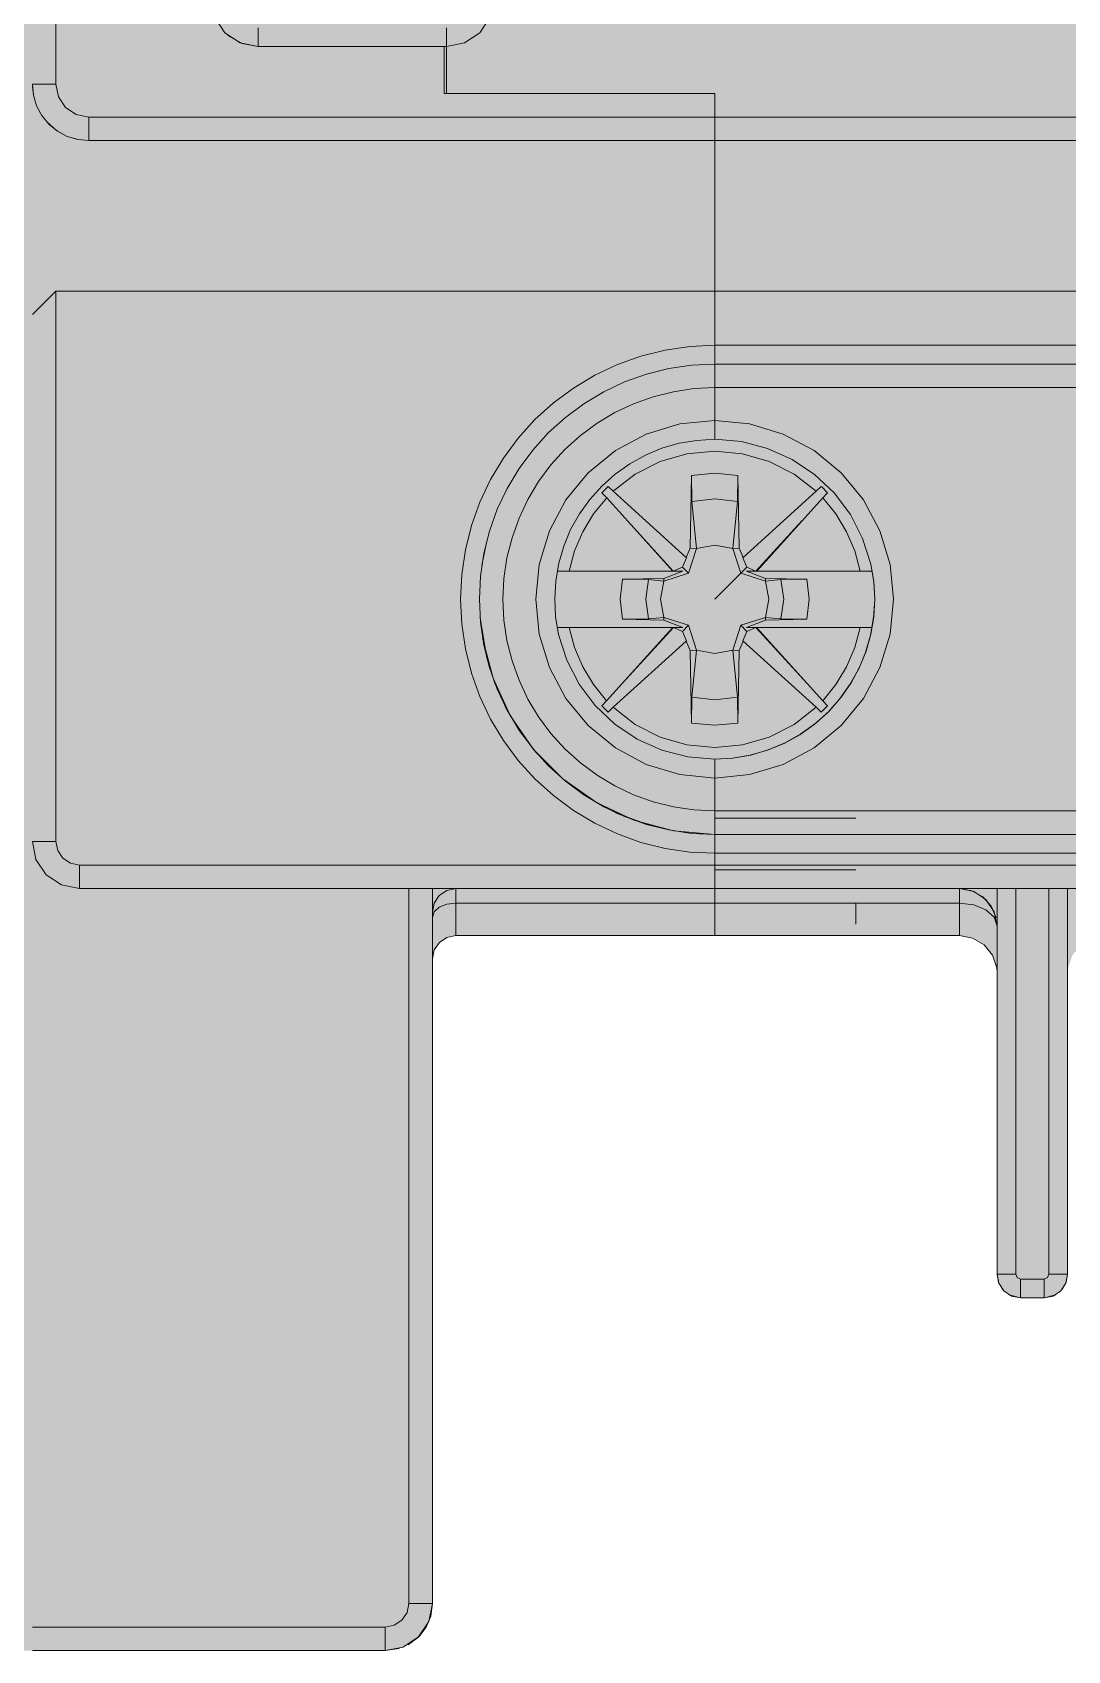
# Model space of a CAD drawing. Header units: millimetres. Extents: x 0 to 418, y -44 to 411.
# Drawn here: x 215.85 to 237.85, y 135.25 to 169.65 of the extents above; entities that cross this region are included whole.
import ezdxf
from ezdxf.enums import TextEntityAlignment as Align

# ---------------------------------------------------------------- set-up
doc = ezdxf.new("R2010")
doc.units = ezdxf.units.MM
for name, color, linetype, lineweight, true_color in [('BODY', 7, 'Continuous', 5, 0xf0f1eb), ('DETAILS', 7, 'Continuous', 5, 0x2f373d), ('MARKING', 7, 'Continuous', 5, 0x2f373d), ('TERMINALS', 7, 'Continuous', 5, 0xa4adb6), ('TEST', 7, 'Continuous', 5, 0xf49226)]:
    doc.layers.add(name, color=color, linetype=linetype, lineweight=lineweight, true_color=true_color)
doc.layers.add('PARAMETERS', color=7, linetype='Continuous', plot=False)
doc.styles.add('BLOCK_ARIAL', font='arial.ttf')

# ---------------------------------------------------------------- blocks, each defined once
blk = doc.blocks.new('DA_3P_103_5')
at = {"layer": 'BODY', "true_color": 0xf0f1eb}
blk.add_hatch(color=7, dxfattribs=at).paths.add_polyline_path([(0.75, 13.45), (0.75, 15.575), (0.64, 15.7), (0.53, 15.82), (0.45, 16.14), (0.45, 16.145), (0.45, 16.15), (0.45, 16.57), (0.45, 16.575), (0.45, 16.734), (0.44, 16.74), (0.392, 16.815), (0.33, 16.88), (0.323, 16.894), (0.304, 16.916), (0.3, 16.92), (0.279, 16.971), (0.257, 17.023), (0.225, 17.07), (0.216, 17.117), (0.212, 17.124), (0.204, 17.14), (0.199, 17.171), (0.211, 17.141), (0.15, 17.45), (0.15, 28.75), (0.15, 33.54), (0.15, 33.55), (0.15, 35.05), (0.15, 39.29), (0.15, 39.43), (0.15, 39.44), (0.15, 39.49), (0.15, 43.2), (0.15, 43.44), (0.15, 44.12), (0.15, 44.125), (0.15, 46.35), (0.15, 48.58), (0.15, 49.26), (0.15, 49.44), (0.15, 49.5), (0.15, 52.81), (0.15, 52.82), (0.15, 53.26), (0.15, 74.65), (0.15, 76.15), (0.15, 76.19), (0.15, 80.95), (0.15, 92.25), (0.225, 92.635), (0.335, 92.795), (0.44, 92.96), (0.45, 92.966), (0.45, 93.125), (0.45, 93.13), (0.45, 93.55), (0.45, 93.555), (0.45, 93.56), (0.46, 93.605), (0.505, 93.82), (0.655, 94.045), (0.658, 94.047), (0.66, 94.05), (0.88, 94.2), (1.15, 94.25), (9.05, 94.25), (17.05, 94.25), (17.32, 94.2), (17.54, 94.05), (17.542, 94.047), (17.545, 94.045), (17.58, 93.992), (17.7, 93.82), (17.75, 93.56), (17.75, 93.555), (17.75, 93.55), (17.75, 93.13), (17.75, 93.125), (17.75, 92.966), (17.76, 92.96), (17.865, 92.795), (17.975, 92.635), (18.05, 92.25), (18.125, 92.635), (18.235, 92.795), (18.34, 92.96), (18.35, 92.966), (18.35, 93.125), (18.35, 93.13), (18.35, 93.55), (18.35, 93.555), (18.35, 93.56), (18.36, 93.605), (18.405, 93.82), (18.555, 94.045), (18.558, 94.047), (18.56, 94.05), (18.78, 94.2), (19.05, 94.25), (26.95, 94.25), (34.95, 94.25), (35.22, 94.2), (35.44, 94.05), (35.442, 94.047), (35.445, 94.045), (35.48, 93.992), (35.6, 93.82), (35.65, 93.56), (35.65, 93.555), (35.65, 93.55), (35.65, 93.13), (35.65, 93.125), (35.65, 92.966), (35.66, 92.96), (35.765, 92.795), (35.875, 92.635), (35.95, 92.25), (36.025, 92.635), (36.135, 92.795), (36.24, 92.96), (36.25, 92.966), (36.25, 93.125), (36.25, 93.13), (36.25, 93.55), (36.25, 93.555), (36.25, 93.56), (36.26, 93.605), (36.305, 93.82), (36.455, 94.045), (36.458, 94.047), (36.46, 94.05), (36.68, 94.2), (36.95, 94.25), (44.85, 94.25), (52.85, 94.25), (53.12, 94.2), (53.34, 94.05), (53.342, 94.047), (53.345, 94.045), (53.38, 93.992), (53.5, 93.82), (53.55, 93.56), (53.55, 93.555), (53.55, 93.55), (53.55, 93.13), (53.55, 93.125), (53.55, 92.966), (53.56, 92.96), (53.665, 92.795), (53.775, 92.635), (53.85, 92.25), (53.925, 92.635), (54.035, 92.795), (54.14, 92.96), (54.15, 92.966), (54.15, 93.125), (54.15, 93.13), (54.15, 93.55), (54.15, 93.555), (54.15, 93.56), (54.16, 93.605), (54.205, 93.82), (54.355, 94.045), (54.358, 94.047), (54.36, 94.05), (54.58, 94.2), (54.85, 94.25), (65.25, 94.25), (81.85, 94.25), (95.35, 94.25), (102.35, 94.25), (102.605, 94.2), (102.735, 94.12), (102.82, 94.07), (102.823, 94.066), (102.825, 94.065), (102.98, 93.86), (103.05, 93.61), (103.05, 93.55), (103.05, 93.13), (103.05, 93.125), (103.05, 92.966), (103.06, 92.96), (103.192, 92.753), (103.234, 92.691), (103.275, 92.63), (103.279, 92.609), (103.295, 92.58), (103.35, 92.25), (103.35, 91.055), (103.35, 91.05), (103.35, 91), (103.35, 90.995), (103.35, 90.845), (103.35, 90.84), (103.35, 90.35), (103.35, 85.28), (103.35, 85.18), (103.35, 85.11), (103.35, 83.51), (103.35, 81.99), (103.35, 81.82), (103.35, 81.815), (103.35, 81.75), (103.35, 81.05), (103.35, 80.8), (103.35, 80.77), (103.35, 80.765), (103.35, 80.69), (103.35, 80.665), (103.35, 80.66), (103.35, 80.62), (103.35, 80.615), (103.35, 80.365), (103.35, 80.36), (103.35, 80.28), (103.35, 80.27), (103.35, 80.25), (103.35, 80.22), (103.35, 80.14), (103.35, 80.135), (103.35, 79.81), (103.35, 78.905), (103.35, 78.9), (103.35, 78.75), (103.35, 78.35), (103.35, 76.19), (103.35, 76.185), (103.35, 76.155), (103.35, 76.15), (103.35, 72.85), (103.35, 72.25), (103.35, 72.245), (103.35, 69.85), (103.35, 68.79), (103.35, 68.465), (103.35, 68.46), (103.35, 68.38), (103.35, 68.35), (103.35, 40.11), (103.35, 40.105), (103.35, 39.18), (103.35, 38.85), (103.35, 38.41), (103.35, 37.35), (103.35, 34.36), (103.35, 34.355), (103.35, 34.35), (103.35, 33.925), (103.35, 33.92), (103.35, 33.55), (103.35, 33.545), (103.35, 33.54), (103.35, 33.51), (103.35, 32.72), (103.35, 31.35), (103.35, 30.95), (103.35, 30.8), (103.35, 30.795), (103.35, 29.89), (103.35, 29.45), (103.35, 29.43), (103.35, 29.085), (103.35, 29.08), (103.35, 29.01), (103.35, 28.9), (103.35, 28.65), (103.35, 27.95), (103.35, 26.19), (103.35, 19.35), (103.35, 18.855), (103.35, 18.85), (103.35, 18.705), (103.35, 18.7), (103.35, 18.65), (103.35, 18.645), (103.35, 17.45), (103.35, 16.55), (103.35, 8.25), (103.31, 8.06), (103.205, 7.895), (103.04, 7.79), (102.85, 7.75), (101.85, 7.75), (101.67, 7.78), (101.51, 7.88), (101.503, 7.89), (101.495, 7.895), (101.442, 7.979), (101.4, 8.035), (101.397, 8.05), (101.39, 8.06), (101.35, 8.25), (101.35, 14.39), (101.195, 14.245), (101.01, 14.14), (100.81, 14.07), (100.6, 14.05), (91.1, 14.05), (90.715, 14.125), (90.485, 14.28), (90.39, 14.34), (90.312, 14.463), (90.175, 14.665), (90.1, 15.05), (90.1, 15.441), (89.87, 15.4), (89.63, 15.25), (89.45, 15.03), (89.36, 14.76), (89.35, 14.67), (89.35, 14.65), (89.35, 9.75), (89.35, 9.745), (89.35, 8.25), (89.32, 8.08), (89.311, 8.065), (89.311, 8.065), (89.31, 8.06), (89.205, 7.895), (89.068, 7.808), (89.04, 7.79), (88.85, 7.75), (88.35, 7.75), (88.16, 7.79), (88.132, 7.808), (87.995, 7.895), (87.89, 8.06), (87.889, 8.065), (87.88, 8.08), (87.85, 8.25), (87.85, 14.65), (87.85, 14.655), (87.85, 14.67), (87.84, 14.76), (87.75, 15.03), (87.57, 15.25), (87.33, 15.4), (87.05, 15.45), (81.85, 15.45), (76.65, 15.45), (76.37, 15.4), (76.13, 15.25), (75.95, 15.03), (75.86, 14.76), (75.85, 14.67), (75.85, 14.65), (75.85, 9.75), (75.85, 9.745), (75.85, 8.25), (75.82, 8.08), (75.811, 8.065), (75.811, 8.065), (75.81, 8.06), (75.705, 7.895), (75.568, 7.808), (75.54, 7.79), (75.35, 7.75), (74.85, 7.75), (74.66, 7.79), (74.632, 7.808), (74.495, 7.895), (74.39, 8.06), (74.389, 8.065), (74.38, 8.08), (74.35, 8.25), (74.35, 14.65), (74.35, 14.655), (74.35, 14.67), (74.34, 14.76), (74.25, 15.03), (74.07, 15.25), (73.83, 15.4), (73.55, 15.45), (68.35, 15.45), (62.85, 15.45), (62.66, 15.41), (62.5, 15.305), (62.445, 15.225), (62.39, 15.14), (62.35, 14.95), (62.35, 6.38), (62.35, 5.25), (62.35, 2.75), (62.35, 2.745), (62.35, 1.25), (62.32, 0.98), (62.279, 0.886), (62.275, 0.865), (62.261, 0.845), (62.22, 0.75), (62.091, 0.589), (62.06, 0.54), (61.987, 0.493), (61.853, 0.408), (61.73, 0.325), (61.35, 0.25), (53.85, 0.25), (50.255, 0.25), (50.25, 0.25), (50.195, 0.25), (50.19, 0.25), (50.02, 0.25), (49.455, 0.25), (49.45, 0.25), (48.955, 0.25), (48.95, 0.25), (48.39, 0.25), (48.215, 0.25), (48.21, 0.25), (48.155, 0.25), (48.15, 0.25), (46.145, 0.25), (46.14, 0.25), (46.085, 0.25), (46.08, 0.25), (45.91, 0.25), (45.345, 0.25), (45.34, 0.25), (44.845, 0.25), (44.84, 0.25), (44.28, 0.25), (44.105, 0.25), (44.1, 0.25), (44.045, 0.25), (44.04, 0.25), (41.98, 0.25), (41.92, 0.25), (41.745, 0.25), (41.74, 0.25), (41.18, 0.25), (40.68, 0.25), (40.115, 0.25), (40.11, 0.25), (39.94, 0.25), (39.88, 0.25), (32.38, 0.25), (32.32, 0.25), (32.145, 0.25), (32.14, 0.25), (31.58, 0.25), (31.08, 0.25), (30.515, 0.25), (30.51, 0.25), (30.34, 0.25), (30.28, 0.25), (28.215, 0.25), (28.21, 0.25), (28.15, 0.25), (27.98, 0.25), (27.415, 0.25), (27.41, 0.25), (26.915, 0.25), (26.91, 0.25), (26.35, 0.25), (26.175, 0.25), (26.17, 0.25), (26.115, 0.25), (26.11, 0.25), (24.105, 0.25), (24.1, 0.25), (24.045, 0.25), (24.04, 0.25), (23.87, 0.25), (23.305, 0.25), (23.3, 0.25), (22.805, 0.25), (22.8, 0.25), (22.24, 0.25), (22.065, 0.25), (22.06, 0.25), (22.005, 0.25), (22, 0.25), (20.79, 0.25), (15.71, 0.25), (15.705, 0.25), (14.5, 0.25), (14.495, 0.25), (14.435, 0.25), (14.43, 0.25), (14.26, 0.25), (13.7, 0.25), (13.695, 0.25), (13.2, 0.25), (13.195, 0.25), (12.63, 0.25), (12.46, 0.25), (12.455, 0.25), (12.4, 0.25), (12.395, 0.25), (10.39, 0.25), (10.385, 0.25), (10.33, 0.25), (10.325, 0.25), (10.15, 0.25), (9.59, 0.25), (9.585, 0.25), (9.09, 0.25), (9.085, 0.25), (8.52, 0.25), (8.35, 0.25), (8.345, 0.25), (8.29, 0.25), (8.285, 0.25), (6.22, 0.25), (6.16, 0.25), (5.99, 0.25), (5.985, 0.25), (5.42, 0.25), (1.45, 0.25), (1.065, 0.325), (0.905, 0.435), (0.74, 0.54), (0.608, 0.747), (0.525, 0.87), (0.45, 1.25), (0.45, 13.45)])
at = {"layer": 'TERMINALS', "true_color": 0xa4adb6}
blk.add_hatch(color=253, dxfattribs=at).paths.add_polyline_path([(73.691, 21.807), (73.67, 21.677), (73.646, 21.546), (73.619, 21.417), (73.588, 21.288), (73.554, 21.16), (73.517, 21.032), (73.477, 20.906), (73.434, 20.781), (73.388, 20.656), (73.339, 20.533), (73.287, 20.411), (73.231, 20.291), (73.173, 20.172), (73.112, 20.054), (73.048, 19.938), (72.982, 19.824), (72.912, 19.711), (72.84, 19.6), (72.765, 19.49), (72.687, 19.383), (72.607, 19.278), (72.524, 19.174), (72.439, 19.073), (72.351, 18.973), (72.261, 18.876), (72.168, 18.781), (72.073, 18.689), (71.976, 18.599), (71.877, 18.511), (71.776, 18.426), (71.672, 18.343), (71.567, 18.262), (71.459, 18.185), (71.35, 18.11), (71.239, 18.038), (71.126, 17.968), (71.011, 17.901), (70.895, 17.837), (70.778, 17.776), (70.659, 17.718), (70.538, 17.663), (70.416, 17.611), (70.293, 17.562), (70.169, 17.515), (70.044, 17.472), (69.917, 17.432), (69.79, 17.395), (69.662, 17.362), (69.533, 17.331), (69.403, 17.304), (69.273, 17.279), (69.142, 17.258), (69.011, 17.24), (68.879, 17.226), (68.747, 17.214), (68.615, 17.206), (68.482, 17.201), (68.35, 17.2), (68.217, 17.201), (68.085, 17.206), (67.953, 17.214), (67.82, 17.226), (67.689, 17.24), (67.557, 17.258), (67.427, 17.279), (67.296, 17.304), (67.167, 17.331), (67.038, 17.362), (66.91, 17.395), (66.782, 17.432), (66.656, 17.472), (66.531, 17.515), (66.406, 17.562), (66.283, 17.611), (66.161, 17.663), (66.041, 17.718), (65.922, 17.776), (65.804, 17.837), (65.688, 17.901), (65.574, 17.968), (65.461, 18.038), (65.35, 18.11), (65.24, 18.185), (65.133, 18.262), (65.028, 18.343), (64.924, 18.426), (64.823, 18.511), (64.723, 18.599), (64.626, 18.689), (64.531, 18.781), (64.439, 18.876), (64.349, 18.973), (64.261, 19.073), (64.176, 19.174), (64.093, 19.278), (64.012, 19.383), (63.935, 19.49), (63.86, 19.6), (63.788, 19.711), (63.718, 19.824), (63.651, 19.938), (63.587, 20.054), (63.526, 20.172), (63.468, 20.291), (63.413, 20.411), (63.361, 20.533), (63.312, 20.656), (63.265, 20.781), (63.222, 20.906), (63.182, 21.032), (63.145, 21.16), (63.112, 21.288), (63.081, 21.417), (63.054, 21.546), (63.029, 21.677), (63.008, 21.807), (62.99, 21.939), (62.976, 22.07), (62.964, 22.203), (62.956, 22.335), (62.951, 22.467), (62.95, 22.6), (62.951, 22.732), (62.956, 22.865), (62.964, 22.997), (62.976, 23.129), (62.99, 23.261), (63.008, 23.392), (63.029, 23.523), (63.054, 23.653), (63.081, 23.783), (63.112, 23.912), (63.145, 24.04), (63.182, 24.167), (63.222, 24.294), (63.265, 24.419), (63.312, 24.543), (63.361, 24.666), (63.413, 24.788), (63.468, 24.909), (63.526, 25.028), (63.587, 25.145), (63.651, 25.261), (63.718, 25.376), (63.788, 25.489), (63.86, 25.6), (63.935, 25.709), (64.012, 25.817), (64.093, 25.922), (64.176, 26.025), (64.261, 26.127), (64.349, 26.226), (64.439, 26.323), (64.531, 26.418), (64.626, 26.511), (64.723, 26.601), (64.823, 26.689), (64.924, 26.774), (65.028, 26.857), (65.133, 26.937), (65.24, 27.015), (65.35, 27.09), (65.461, 27.162), (65.574, 27.232), (65.688, 27.298), (65.804, 27.362), (65.922, 27.423), (66.041, 27.481), (66.161, 27.537), (66.283, 27.589), (66.406, 27.638), (66.531, 27.684), (66.656, 27.727), (66.782, 27.767), (66.91, 27.804), (67.038, 27.838), (67.167, 27.869), (67.296, 27.896), (67.427, 27.92), (67.557, 27.941), (67.689, 27.959), (67.82, 27.974), (67.953, 27.985), (68.085, 27.993), (68.217, 27.998), (68.35, 28), (68.482, 27.998), (68.615, 27.993), (68.747, 27.985), (68.879, 27.974), (69.011, 27.959), (69.142, 27.941), (69.273, 27.92), (69.403, 27.896), (69.533, 27.869), (69.662, 27.838), (69.79, 27.804), (69.917, 27.767), (70.044, 27.727), (70.169, 27.684), (70.293, 27.638), (70.416, 27.589), (70.538, 27.537), (70.659, 27.481), (70.778, 27.423), (70.895, 27.362), (71.011, 27.298), (71.126, 27.232), (71.239, 27.162), (71.35, 27.09), (71.459, 27.015), (71.567, 26.937), (71.672, 26.857), (71.776, 26.774), (71.877, 26.689), (71.976, 26.601), (72.073, 26.511), (72.168, 26.418), (72.261, 26.323), (72.351, 26.226), (72.439, 26.127), (72.524, 26.025), (72.607, 25.922), (72.687, 25.817), (72.765, 25.709), (72.84, 25.6), (72.912, 25.489), (72.982, 25.376), (73.048, 25.261), (73.112, 25.145), (73.173, 25.028), (73.231, 24.909), (73.287, 24.788), (73.339, 24.666), (73.388, 24.543), (73.434, 24.419), (73.477, 24.294), (73.517, 24.167), (73.554, 24.04), (73.588, 23.912), (73.619, 23.783), (73.646, 23.653), (73.67, 23.523), (73.691, 23.392), (73.709, 23.261), (73.724, 23.129), (73.735, 22.997), (73.743, 22.865), (73.748, 22.732), (73.75, 22.6), (73.748, 22.467), (73.743, 22.335), (73.735, 22.203), (73.724, 22.07), (73.709, 21.939)])
at = {"layer": 'TEST', "true_color": 0xf49226}
blk.add_hatch(color=30, dxfattribs=at).paths.add_polyline_path([(58.286, 34.421), (58.265, 34.425), (58.185, 34.48), (57.945, 34.645), (57.725, 34.965), (57.65, 35.35), (57.65, 39.35), (57.725, 39.735), (57.945, 40.055), (58.265, 40.275), (58.65, 40.35), (62.6, 40.35), (62.6, 41.35), (62.65, 41.35), (62.65, 40.35), (63.035, 40.275), (63.355, 40.055), (63.575, 39.735), (63.65, 39.35), (63.65, 35.35), (63.575, 34.965), (63.355, 34.645), (63.035, 34.425), (62.65, 34.35), (62.65, 33.35), (62.6, 33.35), (62.6, 34.35), (58.65, 34.35), (58.305, 34.41)])
at = {"layer": 'DETAILS', "color": 250, "linetype": 'ByBlock', "lineweight": 5, "true_color": 0x2f373d}
for p, q in [((54.35, 33.55), (54.35, 76.15)), ((58.65, 34.75), (58.65, 34.35)), ((62.65, 34.35), (62.65, 34.75)), ((62.65, 34.35), (58.65, 34.35)), ((62.65, 34.35), (58.65, 34.35)), ((62.6, 33.35), (62.6, 34.35)), ((62.65, 33.35), (62.65, 34.35)), ((53.85, 33.55), (54.35, 33.55)), ((62.6, 33.35), (68.35, 33.35)), ((62.65, 33.35), (68.35, 33.35)), ((68.35, 32.85), (68.35, 33.35)), ((68.35, 32.85), (68.35, 33.35)), ((68.35, 32.85), (55.05, 32.85)), ((55.05, 32.85), (55.05, 32.35)), ((68.35, 32.85), (68.35, 32.35)), ((68.35, 32.85), (68.35, 32.35)), ((81.85, 32.85), (68.35, 32.85)), ((54.57, 32.45), (54.57, 32.45)), ((54.57, 32.45), (54.57, 32.45)), ((55.05, 32.35), (68.35, 32.35)), ((68.35, 32.35), (55.05, 32.35)), ((55.05, 32.35), (55.05, 32.35)), ((55.05, 32.35), (55.05, 32.35)), ((68.35, 32.35), (68.35, 32.35)), ((68.35, 32.35), (68.35, 29.15)), ((81.85, 32.35), (68.35, 32.35)), ((68.35, 32.35), (81.85, 32.35)), ((68.35, 32.35), (68.35, 32.35)), ((68.35, 32.35), (68.35, 29.15)), ((54.35, 29.15), (53.85, 28.65)), ((68.35, 29.15), (54.35, 29.15)), ((54.35, 29.15), (54.35, 17.45)), ((68.35, 28), (68.35, 29.15)), ((68.35, 29.15), (68.35, 28)), ((81.85, 29.15), (68.35, 29.15)), ((81.85, 28), (68.35, 28)), ((68.35, 27.6), (68.35, 27.1)), ((68.35, 27.6), (68.35, 27.1)), ((81.85, 27.6), (68.35, 27.6)), ((68.35, 26.4), (68.35, 27.1)), ((68.35, 27.1), (68.35, 26.4)), ((81.85, 27.1), (68.35, 27.1)), ((67.857, 25.232), (67.83, 23.686)), ((68.87, 23.686), (68.843, 25.232)), ((67.742, 23.49), (66.194, 24.896)), ((70.507, 24.895), (68.958, 23.49)), ((66.565, 24.192), (67.47, 23.198)), ((70.202, 24.266), (69.227, 23.199)), ((67.667, 23.283), (67.752, 23.482)), ((67.83, 23.686), (67.742, 23.49)), ((67.962, 23.68), (67.83, 23.686)), ((68.738, 23.68), (68.87, 23.686)), ((68.958, 23.49), (68.87, 23.686)), ((69.033, 23.283), (68.948, 23.482)), ((67.469, 23.2), (65.003, 23.2)), ((67.458, 23.2), (65.257, 23.2)), ((67.268, 23.043), (67.675, 23.2)), ((67.459, 23.211), (67.465, 23.2)), ((67.47, 23.198), (67.667, 23.283)), ((67.603, 23.2), (67.537, 23.2)), ((67.796, 23.153), (67.667, 23.283)), ((68.903, 23.153), (68.35, 22.6)), ((68.903, 23.153), (69.033, 23.283)), ((69.079, 23.2), (69.025, 23.2)), ((69.025, 23.2), (69.431, 23.043)), ((69.227, 23.199), (69.033, 23.283)), ((69.176, 23.2), (69.128, 23.2)), ((71.696, 23.2), (69.228, 23.2)), ((69.241, 23.211), (69.235, 23.2)), ((71.442, 23.2), (69.242, 23.2)), ((66.388, 23.024), (67.268, 23.043)), ((67.269, 22.988), (67.268, 23.043)), ((69.431, 23.043), (69.43, 22.988)), ((69.431, 23.043), (70.311, 23.024)), ((67.268, 22.156), (66.388, 22.175)), ((67.269, 22.212), (67.268, 22.156)), ((67.675, 22), (67.268, 22.156)), ((67.796, 22.046), (67.667, 21.917)), ((68.903, 22.046), (69.033, 21.917)), ((69.431, 22.156), (69.025, 22)), ((69.43, 22.212), (69.431, 22.156)), ((70.311, 22.175), (69.431, 22.156)), ((65.003, 22), (65.257, 22)), ((65.257, 22), (67.452, 21.996)), ((65.259, 22), (67.471, 22)), ((66.193, 20.304), (67.742, 21.71)), ((67.472, 22.001), (66.454, 20.886)), ((67.465, 22), (67.459, 21.989)), ((67.667, 21.917), (67.472, 22.001)), ((67.524, 22), (67.571, 22)), ((67.622, 22), (67.675, 22)), ((67.752, 21.717), (67.667, 21.917)), ((67.742, 21.71), (67.83, 21.514)), ((68.87, 21.514), (68.958, 21.71)), ((68.948, 21.717), (69.033, 21.917)), ((68.958, 21.71), (70.507, 20.304)), ((69.025, 22), (69.077, 22)), ((69.033, 21.917), (69.227, 22.001)), ((69.128, 22), (69.176, 22)), ((69.227, 22.001), (70.245, 20.886)), ((69.228, 22), (71.44, 22)), ((69.235, 22), (69.241, 21.989)), ((69.248, 21.996), (71.442, 22)), ((71.442, 22), (71.696, 22)), ((67.962, 21.519), (67.83, 21.514)), ((67.83, 21.514), (67.857, 19.968)), ((68.738, 21.519), (68.87, 21.514)), ((68.843, 19.968), (68.87, 21.514)), ((68.35, 18.8), (68.35, 18.1)), ((68.35, 18.8), (68.35, 18.1)), ((66.512, 17.95), (66.512, 17.95)), ((66.512, 17.95), (66.512, 17.95)), ((68.35, 18.1), (68.35, 17.6)), ((68.35, 18.1), (81.85, 18.1)), ((68.35, 18.1), (68.35, 17.6)), ((68.35, 17.6), (81.85, 17.6)), ((81.85, 17.6), (68.35, 17.6)), ((53.85, 17.45), (54.35, 17.45)), ((68.35, 16.95), (54.85, 16.95)), ((54.85, 16.95), (54.85, 16.45)), ((68.35, 16.95), (68.35, 17.2)), ((68.35, 17.2), (68.35, 16.95)), ((68.35, 17.2), (81.85, 17.2)), ((68.35, 16.95), (68.35, 16.45)), ((68.35, 16.95), (68.35, 16.45)), ((81.85, 16.95), (68.35, 16.95)), ((54.85, 16.45), (68.35, 16.45)), ((61.85, 1.25), (61.85, 16.45)), ((62.35, 1.25), (62.35, 16.45)), ((62.844, 16.45), (62.843, 16.45)), ((62.85, 16.45), (62.85, 16.45)), ((68.35, 16.45), (62.85, 16.45)), ((62.85, 16.45), (62.85, 16.45)), ((68.35, 16.45), (62.85, 16.45)), ((63.75, 16.45), (63.75, 16.45)), ((65.35, 16.45), (65.35, 16.45)), ((68.35, 16.45), (68.35, 16.45)), ((68.35, 16.45), (68.35, 16.45)), ((68.35, 16.45), (68.35, 16.45)), ((81.85, 16.45), (68.35, 16.45)), ((68.35, 16.45), (68.35, 16.45)), ((73.55, 16.45), (68.35, 16.45)), ((73.55, 16.45), (68.35, 16.45)), ((71.35, 16.45), (73.549, 16.45)), ((71.35, 16.45), (71.35, 16.45)), ((71.35, 16.45), (71.35, 16.45)), ((71.35, 16.45), (73.549, 16.45)), ((72.95, 16.45), (72.95, 16.45)), ((73.55, 16.45), (74.35, 16.45)), ((73.55, 16.45), (73.55, 16.45)), ((73.55, 16.45), (73.55, 16.45)), ((73.557, 16.45), (73.559, 16.45)), ((74.35, 16.45), (74.75, 16.45)), ((74.35, 8.25), (74.35, 16.45)), ((74.75, 16.45), (75.45, 16.45)), ((74.75, 16.45), (74.75, 8.25)), ((75.45, 16.45), (75.85, 16.45)), ((75.45, 16.45), (75.45, 8.25)), ((75.85, 8.25), (75.85, 16.45)), ((62.35, 15.953), (62.35, 15.952)), ((62.85, 16.142), (68.35, 16.142)), ((68.35, 16.142), (73.55, 16.142)), ((62.85, 15.45), (68.35, 15.45)), ((73.55, 15.45), (68.35, 15.45)), ((62.35, 2.75), (62.35, 14.952)), ((74.35, 8.25), (74.35, 8.25)), ((74.35, 8.25), (74.35, 8.25)), ((74.35, 8.25), (74.75, 8.25)), ((75.35, 8.15), (74.85, 8.15)), ((74.85, 8.15), (74.85, 7.75)), ((75.35, 7.75), (75.35, 8.15)), ((75.45, 8.25), (75.85, 8.25)), ((75.85, 8.25), (75.85, 8.25)), ((75.85, 8.25), (75.85, 8.25)), ((74.85, 7.75), (74.85, 7.75)), ((74.85, 7.75), (75.35, 7.75)), ((75.35, 7.75), (75.35, 7.75)), ((62.35, 5.25), (62.35, 6.382)), ((62.35, 5.25), (62.35, 5.25)), ((62.35, 2.75), (62.35, 2.75)), ((61.85, 1.25), (62.35, 1.25)), ((62.35, 1.25), (62.35, 1.25)), ((62.35, 1.25), (62.35, 1.25)), ((61.35, 0.75), (53.85, 0.75)), ((61.35, 0.25), (61.35, 0.75)), ((53.85, 0.25), (61.35, 0.25)), ((53.85, 0.25), (61.35, 0.25))]:
    blk.add_line(p, q, dxfattribs=at)
for points in [[(58.65, 34.35), (58.267, 34.426), (57.943, 34.643), (57.726, 34.967), (57.65, 35.35)], [(63.65, 35.35), (63.574, 34.967), (63.357, 34.643), (63.033, 34.426), (62.65, 34.35)], [(58.65, 34.35), (58.306, 34.411), (58.004, 34.586)], [(62.603, 34.35), (62.6, 34.35)], [(55.05, 32.35), (54.816, 32.373), (54.591, 32.441), (54.383, 32.552), (54.201, 32.701), (54.052, 32.883), (53.941, 33.091), (53.873, 33.316), (53.85, 33.55)], [(53.873, 33.315), (53.851, 33.492)], [(54.35, 33.55), (54.403, 33.282), (54.555, 33.055), (54.782, 32.903), (55.05, 32.85)], [(54.015, 32.942), (53.964, 33.039)], [(55.05, 32.35), (54.821, 32.372), (54.591, 32.441), (54.366, 32.564), (54.156, 32.749)], [(65.35, 32.35), (65.35, 32.35)], [(68.35, 32.35), (68.35, 32.35)], [(68.35, 32.35), (68.35, 32.35)], [(68.35, 28), (67.821, 27.974), (67.296, 27.896), (66.782, 27.767), (66.283, 27.589), (65.804, 27.362), (65.35, 27.09), (64.924, 26.774), (64.531, 26.418), (64.176, 26.026), (63.86, 25.6), (63.587, 25.145), (63.361, 24.666), (63.182, 24.167), (63.054, 23.653), (62.976, 23.129), (62.95, 22.6), (62.976, 22.071), (63.054, 21.546), (63.182, 21.032), (63.361, 20.533), (63.587, 20.054), (63.86, 19.6), (64.175, 19.174), (64.531, 18.781), (64.924, 18.426), (65.35, 18.11), (65.804, 17.837), (66.283, 17.611), (66.782, 17.432), (67.296, 17.304), (67.82, 17.226), (68.35, 17.2)], [(68.35, 28), (68.35, 27.6)], [(68.35, 28), (68.35, 27.6)], [(68.35, 17.6), (67.86, 17.624), (67.374, 17.696), (66.898, 17.815), (66.436, 17.98), (65.993, 18.19), (65.572, 18.442), (65.178, 18.735), (64.814, 19.064), (64.485, 19.428), (64.192, 19.822), (63.94, 20.243), (63.73, 20.686), (63.565, 21.148), (63.446, 21.624), (63.374, 22.11), (63.35, 22.6), (63.374, 23.09), (63.446, 23.575), (63.565, 24.051), (63.73, 24.513), (63.94, 24.957), (64.192, 25.378), (64.485, 25.772), (64.814, 26.135), (65.178, 26.465), (65.572, 26.757), (65.993, 27.009), (66.436, 27.219), (66.898, 27.384), (67.374, 27.504), (67.86, 27.576), (68.35, 27.6)], [(68.35, 18.1), (67.909, 18.121), (67.472, 18.186), (67.043, 18.294), (66.628, 18.442), (66.228, 18.631), (65.85, 18.858), (65.495, 19.121), (65.168, 19.418), (64.871, 19.745), (64.608, 20.1), (64.381, 20.479), (64.192, 20.878), (64.044, 21.294), (63.936, 21.722), (63.871, 22.159), (63.85, 22.6), (63.871, 23.041), (63.936, 23.478), (64.044, 23.906), (64.192, 24.322), (64.381, 24.721), (64.608, 25.1), (64.871, 25.455), (65.168, 25.782), (65.495, 26.078), (65.85, 26.341), (66.229, 26.568), (66.628, 26.757), (67.044, 26.906), (67.472, 27.013), (67.909, 27.078), (68.35, 27.1)], [(68.35, 26.4), (67.608, 26.327), (66.896, 26.111), (66.239, 25.759), (65.663, 25.287), (65.19, 24.711), (64.839, 24.054), (64.623, 23.341), (64.55, 22.6), (64.623, 21.858), (64.839, 21.146), (65.19, 20.489), (65.663, 19.913), (66.239, 19.44), (66.896, 19.089), (67.608, 18.873), (68.35, 18.8)], [(68.35, 26.4), (68.35, 26)], [(68.35, 26.4), (68.35, 26)], [(68.35, 18.8), (69.091, 18.873), (69.804, 19.089), (70.461, 19.44), (71.037, 19.913), (71.509, 20.489), (71.861, 21.146), (72.077, 21.858), (72.15, 22.6), (72.077, 23.341), (71.861, 24.054), (71.509, 24.711), (71.037, 25.287), (70.461, 25.759), (69.804, 26.111), (69.091, 26.327), (68.35, 26.4)], [(68.35, 26), (67.97, 25.978), (67.595, 25.915), (67.229, 25.81), (66.877, 25.664), (66.544, 25.48), (66.233, 25.261), (65.949, 25.007), (65.695, 24.724), (65.474, 24.414), (65.289, 24.081), (65.143, 23.73), (65.037, 23.364), (64.972, 22.989), (64.95, 22.609), (64.97, 22.229), (65.033, 21.854)], [(68.35, 26), (67.97, 25.978), (67.595, 25.915), (67.229, 25.81), (66.877, 25.664), (66.544, 25.48), (66.233, 25.261), (65.949, 25.007), (65.695, 24.724), (65.474, 24.414), (65.289, 24.081), (65.143, 23.73), (65.037, 23.364), (64.972, 22.989), (64.95, 22.609), (64.97, 22.229), (65.033, 21.854)], [(71.667, 23.346), (71.494, 23.892), (71.233, 24.402), (70.889, 24.86), (70.474, 25.255), (69.998, 25.574), (69.475, 25.808), (68.921, 25.952), (68.35, 26)], [(71.667, 23.346), (71.494, 23.892), (71.233, 24.402), (70.889, 24.86), (70.474, 25.255), (69.998, 25.574), (69.475, 25.808), (68.921, 25.952), (68.35, 26)], [(66.194, 24.897), (66.663, 25.26), (67.191, 25.529), (67.761, 25.694), (68.351, 25.75), (68.942, 25.694), (69.511, 25.528), (70.039, 25.258), (70.507, 24.895)], [(68.843, 25.232), (68.35, 25.278), (67.857, 25.232)], [(67.866, 24.681), (67.857, 25.232)], [(68.833, 24.681), (68.843, 25.232)], [(66.085, 25), (65.951, 24.866)], [(66.055, 24.757), (65.951, 24.866)], [(66.085, 25), (66.194, 24.896)], [(70.616, 24.999), (70.507, 24.895)], [(70.749, 24.865), (70.617, 24.998)], [(70.645, 24.757), (70.749, 24.865)], [(65.257, 23.2), (65.372, 23.628), (65.546, 24.035), (65.775, 24.414), (66.055, 24.757)], [(66.055, 24.757), (67.458, 23.2)], [(68.833, 24.681), (68.35, 24.737), (67.866, 24.681)], [(67.962, 23.68), (67.866, 24.681)], [(68.738, 23.68), (68.833, 24.681)], [(69.242, 23.2), (70.645, 24.757)], [(70.645, 24.757), (70.925, 24.414), (71.154, 24.035), (71.327, 23.627), (71.442, 23.2)], [(63.498, 23.806), (63.402, 23.318)], [(67.962, 23.68), (68.35, 23.75), (68.738, 23.68)], [(67.752, 23.482), (67.742, 23.49)], [(67.962, 23.68), (67.796, 23.153)], [(68.903, 23.153), (68.738, 23.68)], [(68.948, 23.482), (68.958, 23.49)], [(65.003, 23.2), (65.257, 23.2)], [(65.923, 23.2), (65.923, 23.2)], [(67.796, 23.153), (67.269, 22.988)], [(67.435, 23.2), (67.459, 23.211)], [(67.465, 23.2), (67.435, 23.2)], [(67.47, 23.198), (67.675, 23.2)], [(68.35, 19.2), (68.73, 19.221), (69.105, 19.285), (69.471, 19.39), (69.823, 19.535), (70.156, 19.719), (70.467, 19.939), (70.751, 20.192), (71.005, 20.476), (71.225, 20.786), (71.41, 21.119), (71.557, 21.47), (71.663, 21.836), (71.727, 22.211), (71.75, 22.591), (71.729, 22.971), (71.667, 23.346)], [(68.35, 19.2), (68.736, 19.222), (69.117, 19.288), (69.489, 19.396), (69.846, 19.546), (70.183, 19.736), (70.496, 19.963), (70.782, 20.224), (71.036, 20.516), (71.249, 20.824), (71.427, 21.153), (71.567, 21.5), (71.668, 21.86), (71.73, 22.23), (71.75, 22.603), (71.729, 22.977), (71.667, 23.346)], [(69.43, 22.988), (68.903, 23.153)], [(69.025, 23.2), (69.227, 23.199)], [(69.235, 23.2), (69.265, 23.2)], [(69.265, 23.2), (69.241, 23.211)], [(70.777, 23.2), (70.777, 23.2)], [(71.696, 23.2), (71.442, 23.2)], [(66.388, 22.175), (66.343, 22.6), (66.388, 23.024)], [(66.388, 23.024), (66.944, 23.017)], [(66.944, 23.017), (66.884, 22.6), (66.944, 22.183)], [(66.944, 23.017), (67.269, 22.988)], [(67.269, 22.212), (67.199, 22.6), (67.269, 22.988)], [(69.755, 23.017), (69.43, 22.988)], [(69.43, 22.988), (69.5, 22.6), (69.43, 22.212)], [(70.311, 23.024), (69.755, 23.017)], [(69.755, 22.183), (69.816, 22.6), (69.755, 23.017)], [(70.311, 23.024), (70.357, 22.6), (70.311, 22.175)], [(63.366, 22.195), (63.507, 21.356), (63.68, 20.814), (63.913, 20.295), (64.203, 19.806), (64.548, 19.353), (65.114, 18.788)], [(66.944, 22.183), (66.388, 22.175)], [(66.944, 22.183), (67.269, 22.212)], [(67.269, 22.212), (67.796, 22.046)], [(67.796, 22.046), (67.962, 21.519)], [(68.738, 21.519), (68.903, 22.046)], [(68.903, 22.046), (69.43, 22.212)], [(69.43, 22.212), (69.755, 22.183)], [(69.755, 22.183), (70.311, 22.175)], [(68.35, 17.6), (67.476, 17.677), (66.63, 17.905), (65.836, 18.278), (65.12, 18.783), (64.503, 19.406), (64.004, 20.127), (63.639, 20.924), (63.419, 21.773)], [(65.003, 22), (65.257, 22)], [(65.033, 21.854), (65.205, 21.307), (65.467, 20.798), (65.81, 20.339), (66.226, 19.945), (66.702, 19.626), (67.224, 19.391), (67.779, 19.248), (68.35, 19.2)], [(68.35, 19.2), (67.779, 19.248), (67.224, 19.391), (66.702, 19.626), (66.226, 19.945), (65.81, 20.339), (65.467, 20.798), (65.205, 21.307), (65.033, 21.854)], [(66.053, 20.444), (65.774, 20.787), (65.545, 21.166), (65.372, 21.573), (65.257, 22)], [(65.923, 21.999), (65.923, 22)], [(67.452, 21.996), (66.054, 20.443)], [(67.459, 21.989), (67.435, 22)], [(67.435, 22), (67.465, 22)], [(67.675, 22), (67.472, 22.001)], [(67.742, 21.71), (67.752, 21.717)], [(68.958, 21.71), (68.948, 21.717)], [(69.227, 22.001), (69.025, 22)], [(69.265, 22), (69.235, 22)], [(69.241, 21.989), (69.265, 22)], [(70.645, 20.443), (69.248, 21.996)], [(71.442, 22), (71.327, 21.572), (71.154, 21.165), (70.925, 20.786), (70.645, 20.443)], [(70.777, 22), (70.776, 21.999)], [(71.696, 22), (71.442, 22)], [(67.866, 20.518), (67.962, 21.519)], [(68.738, 21.519), (68.35, 21.449), (67.962, 21.519)], [(68.833, 20.518), (68.738, 21.519)], [(66.492, 20.927), (66.491, 20.928)], [(70.208, 20.928), (70.208, 20.927)], [(65.95, 20.334), (66.054, 20.443)], [(66.083, 20.202), (65.95, 20.334)], [(66.193, 20.304), (66.084, 20.2)], [(70.507, 20.304), (70.038, 19.94), (69.51, 19.671), (68.94, 19.506), (68.35, 19.45), (67.759, 19.506), (67.19, 19.671), (66.661, 19.941), (66.193, 20.304)], [(67.857, 19.968), (67.866, 20.518)], [(67.866, 20.518), (68.35, 20.463), (68.833, 20.518)], [(68.843, 19.968), (68.833, 20.518)], [(70.507, 20.304), (70.615, 20.2)], [(70.749, 20.334), (70.615, 20.2)], [(70.749, 20.334), (70.645, 20.443)], [(67.857, 19.968), (68.35, 19.922), (68.843, 19.968)], [(68.35, 19.2), (68.35, 19.169), (68.35, 19.083), (68.35, 18.8)], [(68.35, 19.2), (68.35, 19.169), (68.35, 19.083), (68.35, 18.8)], [(65.636, 18.4), (66.279, 18.049), (66.965, 17.795)], [(71.35, 17.95), (68.35, 17.95)], [(67.485, 17.675), (68.35, 17.6)], [(68.35, 17.6), (68.35, 17.569), (68.35, 17.483), (68.35, 17.2)], [(68.35, 17.6), (68.35, 17.2)], [(54.85, 16.45), (54.467, 16.526), (54.143, 16.743), (53.926, 17.067), (53.85, 17.45)], [(54.35, 17.45), (54.388, 17.258), (54.496, 17.096), (54.659, 16.988), (54.85, 16.95)], [(71.35, 16.85), (68.35, 16.85)], [(62.35, 15.952), (62.388, 16.142), (62.497, 16.304), (62.658, 16.412), (62.849, 16.45)], [(62.85, 16.45), (62.658, 16.412), (62.496, 16.303), (62.388, 16.141), (62.35, 15.95)], [(62.85, 16.142), (62.85, 16.45)], [(68.35, 16.45), (68.35, 16.142)], [(68.35, 16.45), (68.35, 16.142)], [(73.55, 16.45), (73.855, 16.389), (74.115, 16.216), (74.288, 15.957), (74.35, 15.652)], [(74.33, 15.825), (74.228, 16.074), (74.049, 16.274), (73.815, 16.405), (73.55, 16.45)], [(73.55, 16.142), (73.55, 16.369), (73.55, 16.429), (73.55, 16.45)], [(73.55, 16.45), (73.55, 16.142)], [(62.35, 15.834), (62.388, 15.952), (62.496, 16.052), (62.658, 16.119), (62.85, 16.142)], [(62.85, 15.45), (62.85, 15.496), (62.85, 15.632), (62.85, 16.142)], [(68.35, 15.45), (68.35, 15.496), (68.35, 15.632), (68.35, 16.142)], [(68.35, 15.45), (68.35, 15.496), (68.35, 15.632), (68.35, 16.142)], [(71.35, 15.691), (71.35, 16.142)], [(74.35, 15.652), (74.288, 15.84), (74.114, 15.999), (73.855, 16.105), (73.55, 16.142)], [(73.55, 16.142), (73.55, 15.632), (73.55, 15.496), (73.55, 15.45)], [(68.35, 15.691), (68.35, 15.511), (68.35, 15.45)], [(62.85, 15.45), (62.66, 15.412), (62.499, 15.306), (62.389, 15.145), (62.35, 14.954), (62.35, 14.95)], [(73.55, 15.45), (73.83, 15.399), (74.074, 15.254), (74.252, 15.032), (74.342, 14.762), (74.35, 14.669), (74.35, 14.653)], [(75.85, 9.75), (75.85, 9.747)], [(74.35, 8.25), (74.379, 8.076), (74.465, 7.93)], [(74.85, 7.75), (74.658, 7.788), (74.496, 7.896), (74.388, 8.058), (74.35, 8.25)], [(74.75, 8.25), (74.779, 8.179), (74.85, 8.15)], [(75.35, 8.15), (75.42, 8.179), (75.45, 8.25)], [(75.85, 8.25), (75.812, 8.058), (75.703, 7.896), (75.541, 7.788), (75.35, 7.75)], [(75.85, 8.25), (75.82, 8.075), (75.734, 7.93)], [(74.603, 7.815), (74.85, 7.75)], [(75.597, 7.815), (75.35, 7.75)], [(62.35, 2.746), (62.35, 2.75)], [(61.35, 0.75), (61.541, 0.788), (61.703, 0.896), (61.812, 1.059), (61.85, 1.25)], [(62.35, 1.25), (62.274, 0.867), (62.057, 0.543), (61.732, 0.326), (61.35, 0.25)], [(62.35, 1.25), (62.316, 0.984), (62.218, 0.751), (62.061, 0.546), (61.836, 0.376)], [(61.642, 0.293), (61.35, 0.25)]]:
    blk.add_lwpolyline(points, dxfattribs=at)
at = {"layer": 'MARKING', "color": 250, "true_color": 0x2f373d, "style": 'BLOCK_ARIAL'}
for tag, p, height in [('IDN_MA', (71, 73), 2.2), ('CURVE', (2, 68.6), 3), ('IN_A', (4.5, 68.6), 3), ('LEAK_TYPE', (71, 65.8), 2.2), ('UE_V', (2, 66.1), 1.4)]:
    blk.add_attdef(tag, p, '', height=height, dxfattribs=at)
blk.add_attdef('ICN_A', text='', height=1.8, dxfattribs=at).set_placement((7.25, 57.3), align=Align.MIDDLE_CENTER)
at = {"layer": 'PARAMETERS', "color": 250, "true_color": 0x2f373d, "style": 'BLOCK_ARIAL', "flags": 1}
for tag in ['WIDTH_MM', 'STANDARD', 'UIMP_KV', 'DESCRIPTION', 'POLES', 'FREQ_HZ', 'HEIGHT_MM', 'RELEASE_TYPE', 'DEPTH_MM', 'ICS_KA', 'ID', 'IP']:
    blk.add_attdef(tag, (2, 20), '', height=0.4, dxfattribs=at)

msp = doc.modelspace()

# ---------------------------------------------------------------- block references
msp.add_blockref('DA_3P_103_5', (162, 135))

doc.saveas('drawing.dxf')
